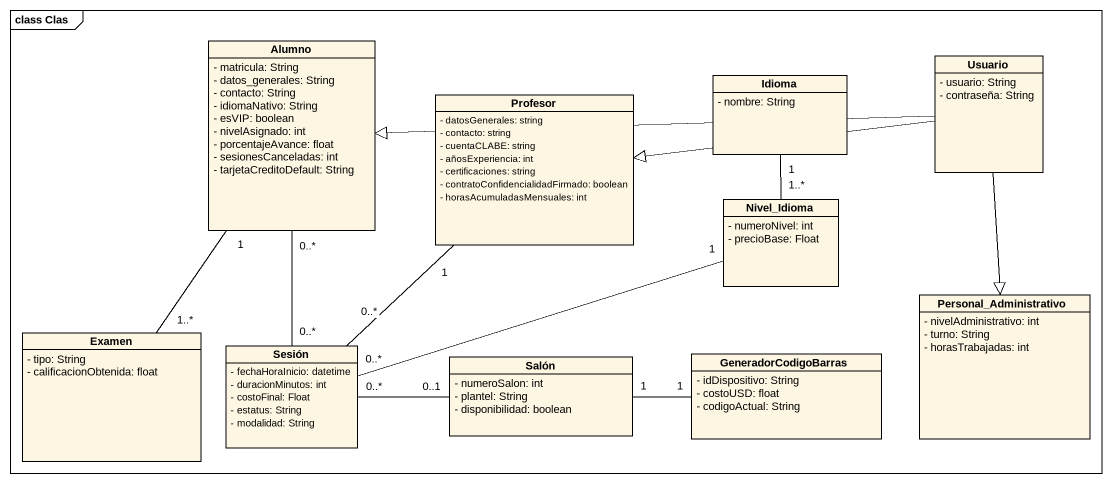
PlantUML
@startuml
mainframe class Clas
hide circle
hide empty members
skinparam classAttributeIconSize 0
class Alumno {
  - matricula: String
  - datos_generales: String
  - contacto: String
  - idiomaNativo: String
  - esVIP: boolean
  - nivelAsignado: int
  - porcentajeAvance: float
  - sesionesCanceladas: int
  - tarjetaCreditoDefault: String
}
class Idioma {
  - nombre: String
}
class Usuario {
  - usuario: String
  - contraseña: String
}
class Profesor {
  - datosGenerales: string
  - contacto: string
  - cuentaCLABE: string
  - añosExperiencia: int
  - certificaciones: string
  - contratoConfidencialidadFirmado: boolean
  - horasAcumuladasMensuales: int
}
class Nivel_Idioma {
  - numeroNivel: int
  - precioBase: Float
}
class Personal_Administrativo {
  - nivelAdministrativo: int
  - turno: String
  - horasTrabajadas: int
}
class Examen {
  - tipo: String
  - calificacionObtenida: float
}
class Sesión {
  - fechaHoraInicio: datetime
  - duracionMinutos: int
  - costoFinal: Float
  - estatus: String
  - modalidad: String
}
class Salón {
  - numeroSalon: int
  - plantel: String
  - disponibilidad: boolean
}
class GeneradorCodigoBarras {
  - idDispositivo: String
  - costoUSD: float
  - codigoActual: String
}
Alumno "1" -- "1..*" Examen
Alumno "0..*" -- "0..*" Sesión
Idioma "1" -- "1..*" Nivel_Idioma
Usuario -left-|> Alumno
Usuario -left-|> Profesor
Usuario --|> Personal_Administrativo
Profesor "1" -- "0..*" Sesión
Nivel_Idioma "1" -left- "0..*" Sesión
Sesión "0..*" -right- "0..1" Salón
Salón "1" -right- "1" GeneradorCodigoBarras
@enduml
